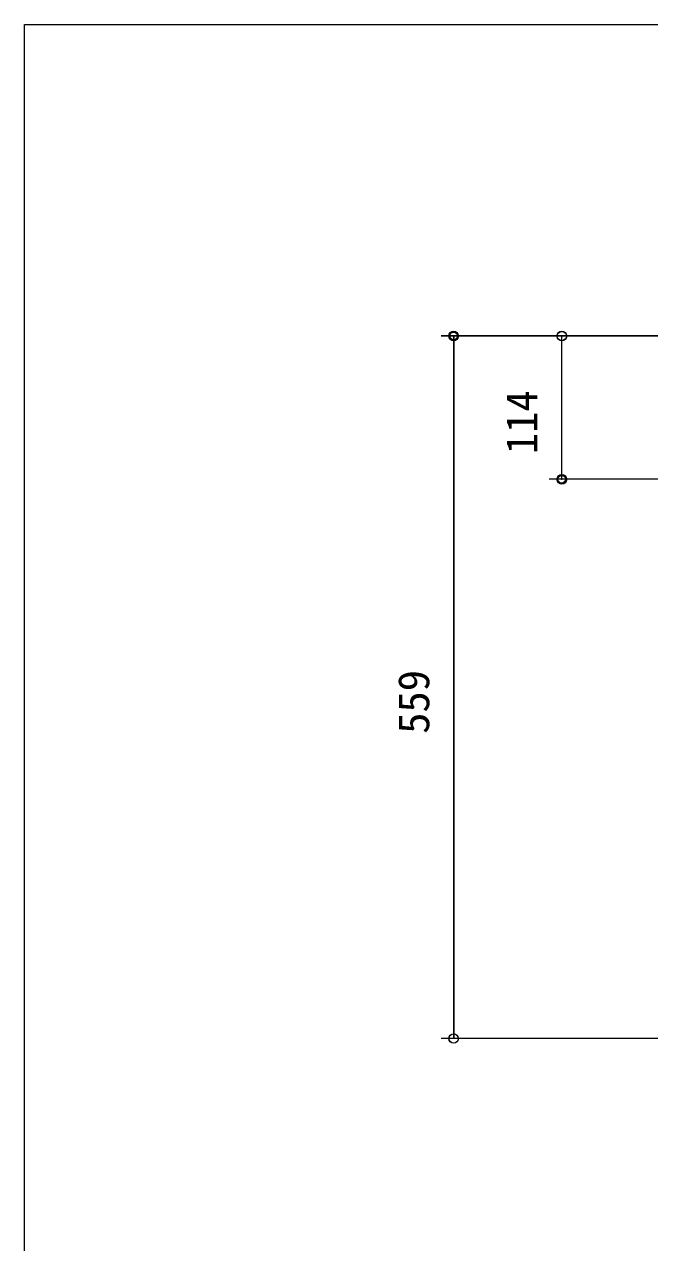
# Model space of a CAD drawing. Units: millimetres, scale not verified. Extents: x -1392 to 1350, y -947 to 991.
# Drawn here: x -1392 to -894, y 22 to 991 of the extents above; entities that cross this region are included whole.
import ezdxf
from ezdxf.enums import TextEntityAlignment as Align

# ---------------------------------------------------------------- set-up
doc = ezdxf.new("R2010")
doc.units = ezdxf.units.MM
doc.header["$LTSCALE"] = 10
doc.header["$PDMODE"] = 32
doc.header["$PDSIZE"] = 6
for name, color, linetype, lineweight in [('0-1_レイヤー_1', 7, 'Continuous', 18), ('0-7', 7, 'Continuous', 5), ('F-0', 7, 'Continuous', 5)]:
    doc.layers.add(name, color=color, linetype=linetype, lineweight=lineweight)
doc.styles.add('ＭＳ ゴシック', font='')
doc.styles.get('ＭＳ ゴシック').set_extended_font_data('MS Gothic')

msp = doc.modelspace()

# ---------------------------------------------------------------- linework, layer by layer
at = {"layer": '0-1_レイヤー_1', "color": 5}
for p, q in [((-703.79, 743.06), (-1059.81, 743.06)), ((-1049.66, 743.06), (-1049.66, 184.26)), ((-901.91, 743.06), (-973.88, 743.06)), ((-963.72, 629.18), (-963.72, 743.06)), ((-828.67, 629.18), (-973.88, 629.18)), ((-835.02, 629.18), (-973.88, 629.18)), ((-703.87, 184.26), (-1059.81, 184.26)), ((-901.91, 184.26), (-973.88, 184.26))]:
    msp.add_line(p, q, dxfattribs=at)
for centre in [(-963.72, 743.06), (-963.72, 629.18), (-963.72, 629.18)]:
    msp.add_circle(centre, 3.81, dxfattribs=at)
for centre in [(-1049.87, 743.06), (-1049.87, 184.26)]:
    msp.add_ellipse(centre, major_axis=(0, 3.81), ratio=0.944394, dxfattribs=at)
at = {"layer": '0-7'}
for p, q in [((-703.87, 743.21), (-1059.87, 743.21)), ((-1049.87, 743.21), (-1049.87, 184.21)), ((-902.12, 743.21), (-973.87, 743.21)), ((-963.87, 629.21), (-963.87, 743.21)), ((-828.87, 629.21), (-973.87, 629.21)), ((-834.87, 629.21), (-973.87, 629.21)), ((-902.12, 184.21), (-1059.87, 184.21)), ((-902.12, 184.21), (-973.87, 184.21))]:
    msp.add_line(p, q, dxfattribs=at)
for centre in [(-1049.87, 743.21), (-963.87, 743.21), (-963.87, 629.21), (-963.87, 629.21), (-1049.87, 184.21)]:
    msp.add_circle(centre, 3.75, dxfattribs=at)
for p in [(-1049.87, 743.21), (-963.87, 629.21)]:
    msp.add_point(p, dxfattribs=at)
at = {"layer": 'F-0'}
msp.add_lwpolyline([(-1391.5, 991.14), (1350.16, 991.14), (1350.16, -947.41), (-1391.5, -947.41)], close=True, dxfattribs=at)

# ---------------------------------------------------------------- texts
at = {"layer": '0-7', "style": 'ＭＳ ゴシック'}
for s, p in [('114', (-975.79, 649.17)), ('559', (-1061.79, 426.67))]:
    msp.add_text(s, height=24.89, rotation=90, dxfattribs=at).set_placement(p, align=Align.BOTTOM_LEFT)

doc.saveas('drawing.dxf')
